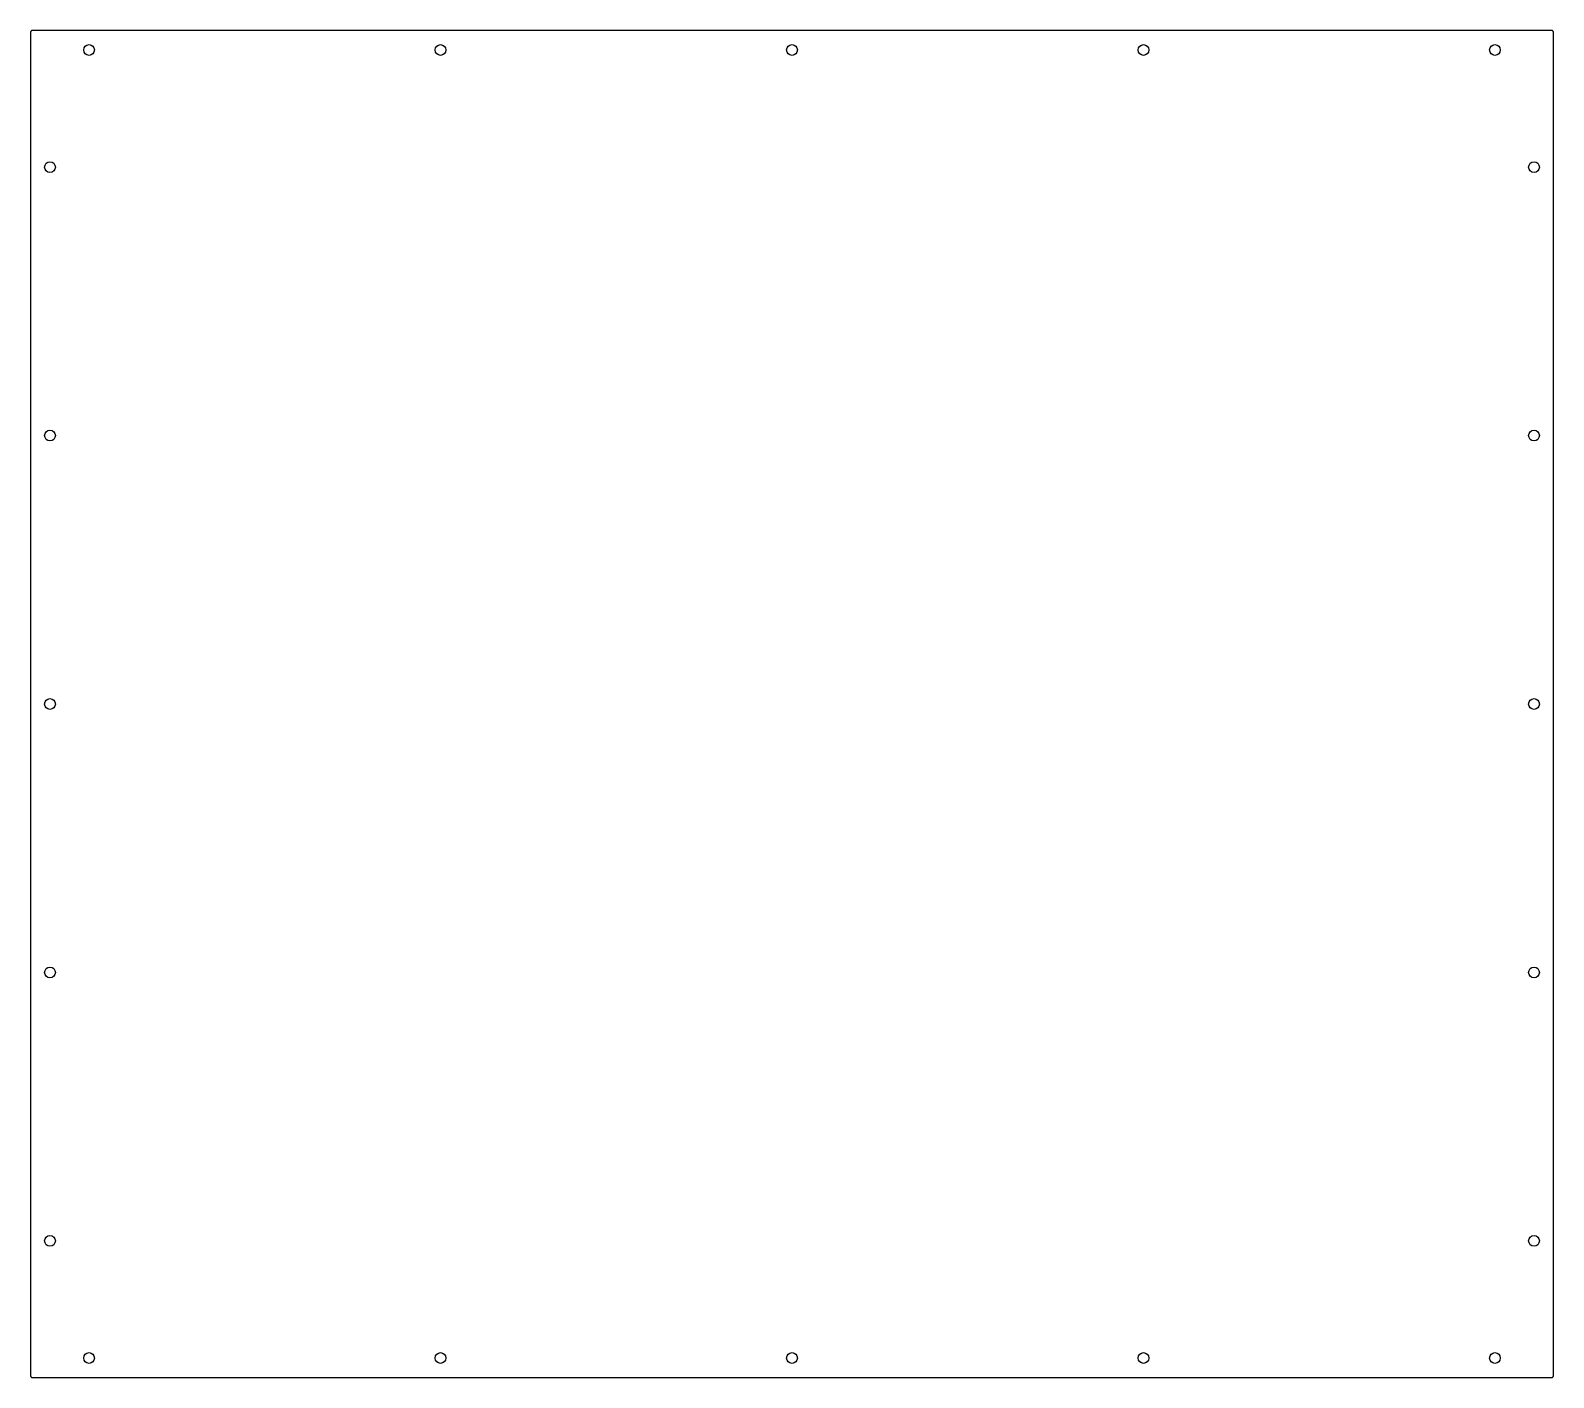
# Model space of a CAD drawing. Header units: millimetres. Extents: x -390 to 390, y -345 to 345.
import ezdxf

# ---------------------------------------------------------------- set-up
doc = ezdxf.new("R2010")
doc.units = ezdxf.units.MM

msp = doc.modelspace()

# ---------------------------------------------------------------- linework, layer by layer
at = {"color": 7, "linetype": 'Continuous', "lineweight": 25}
for p, q in [((-390, 344), (-390, -344)), ((389, 345), (-389, 345)), ((390, -344), (390, 344)), ((-389, -345), (389, -345))]:
    msp.add_line(p, q, dxfattribs=at)
for centre in [(-360, 335), (-180, 335), (0, 335), (180, 335), (360, 335), (-380, 275), (380, 275), (-380, 137.5), (380, 137.5), (-380, 0), (380, 0), (-380, -137.5), (380, -137.5), (-380, -275), (380, -275), (-360, -335), (-180, -335), (0, -335), (180, -335), (360, -335)]:
    msp.add_circle(centre, 2.75, dxfattribs=at)
for centre, start, end in [((-389, 344), 90, 180), ((389, 344), 360, 90), ((-389, -344), 180, 270), ((389, -344), 270, 0)]:
    msp.add_arc(centre, 1, start, end, dxfattribs=at)

doc.saveas('drawing.dxf')
